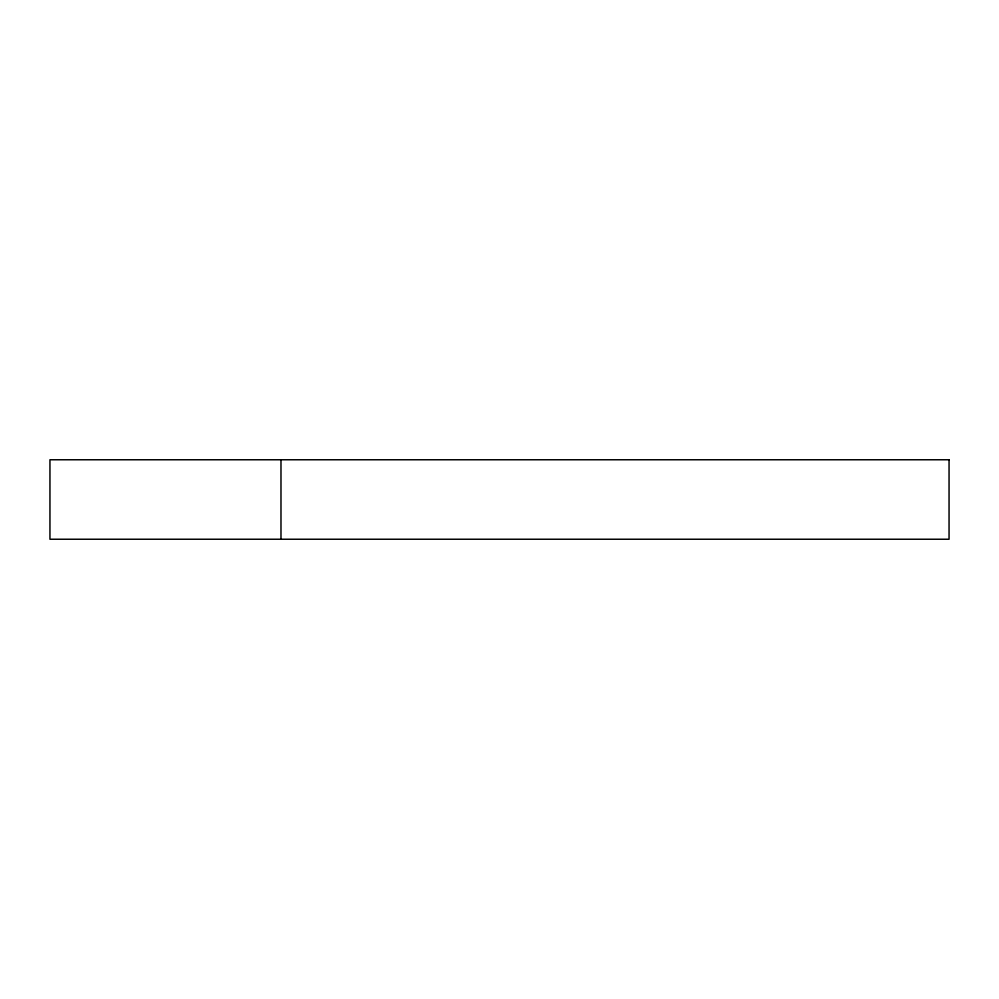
<?xml version="1.0" encoding="UTF-8"?>
<svg xmlns="http://www.w3.org/2000/svg" width="999" height="999" viewBox="0 0 999 999"><rect width="100%" height="100%" fill="white"/><g stroke="black" fill="none" stroke-linecap="round" stroke-linejoin="round"><path stroke-width="1.5" d="M280.981 459.765L280.981 539.235M949.05 459.765L49.95 459.765L49.95 539.235L949.05 539.235L949.05 459.765"/></g></svg>
